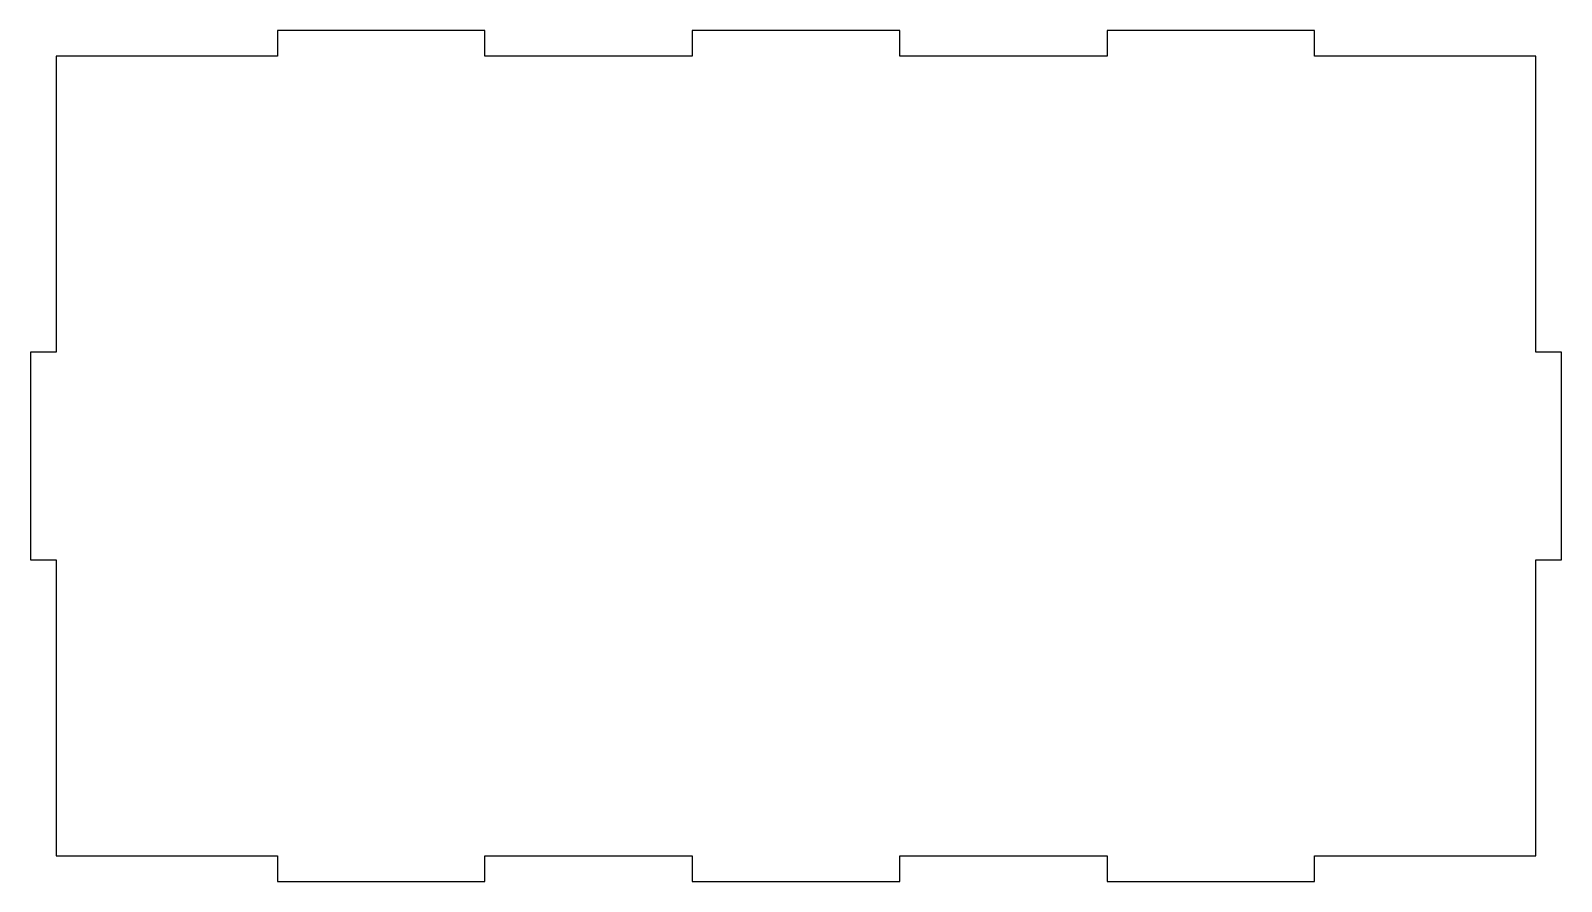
# Model space of a CAD drawing. Header units: millimetres. Extents: x 286 to 466, y 0 to 100.
import ezdxf

# ---------------------------------------------------------------- set-up
doc = ezdxf.new("R2010")
doc.units = ezdxf.units.MM

msp = doc.modelspace()

# ---------------------------------------------------------------- linework, layer by layer
at = {"color": 7, "linetype": 'Continuous', "lineweight": 25}
for p, q in [((315.025, 100), (315.025, 97)), ((339.415, 100), (315.025, 100)), ((339.415, 97), (339.415, 100)), ((363.805, 100), (363.805, 97)), ((388.195, 100), (363.805, 100)), ((388.195, 97), (388.195, 100)), ((412.585, 100), (412.585, 97)), ((436.975, 100), (412.585, 100)), ((436.975, 97), (436.975, 100)), ((315.025, 97), (289, 97)), ((289, 97), (289, 62.195)), ((363.805, 97), (339.415, 97)), ((412.585, 97), (388.195, 97)), ((463, 97), (436.975, 97)), ((463, 62.195), (463, 97)), ((286, 62.195), (286, 37.805)), ((289, 62.195), (286, 62.195)), ((466, 62.195), (463, 62.195)), ((466, 37.805), (466, 62.195)), ((286, 37.805), (289, 37.805)), ((289, 37.805), (289, 3)), ((463, 37.805), (466, 37.805)), ((463, 3), (463, 37.805)), ((289, 3), (315.025, 3)), ((315.025, 3), (315.025, 0)), ((339.415, 3), (363.805, 3)), ((339.415, 0), (339.415, 3)), ((363.805, 3), (363.805, 0)), ((388.195, 3), (412.585, 3)), ((388.195, 0), (388.195, 3)), ((412.585, 3), (412.585, 0)), ((436.975, 3), (463, 3)), ((436.975, 0), (436.975, 3)), ((315.025, 0), (339.415, 0)), ((363.805, 0), (388.195, 0)), ((412.585, 0), (436.975, 0))]:
    msp.add_line(p, q, dxfattribs=at)

doc.saveas('drawing.dxf')
